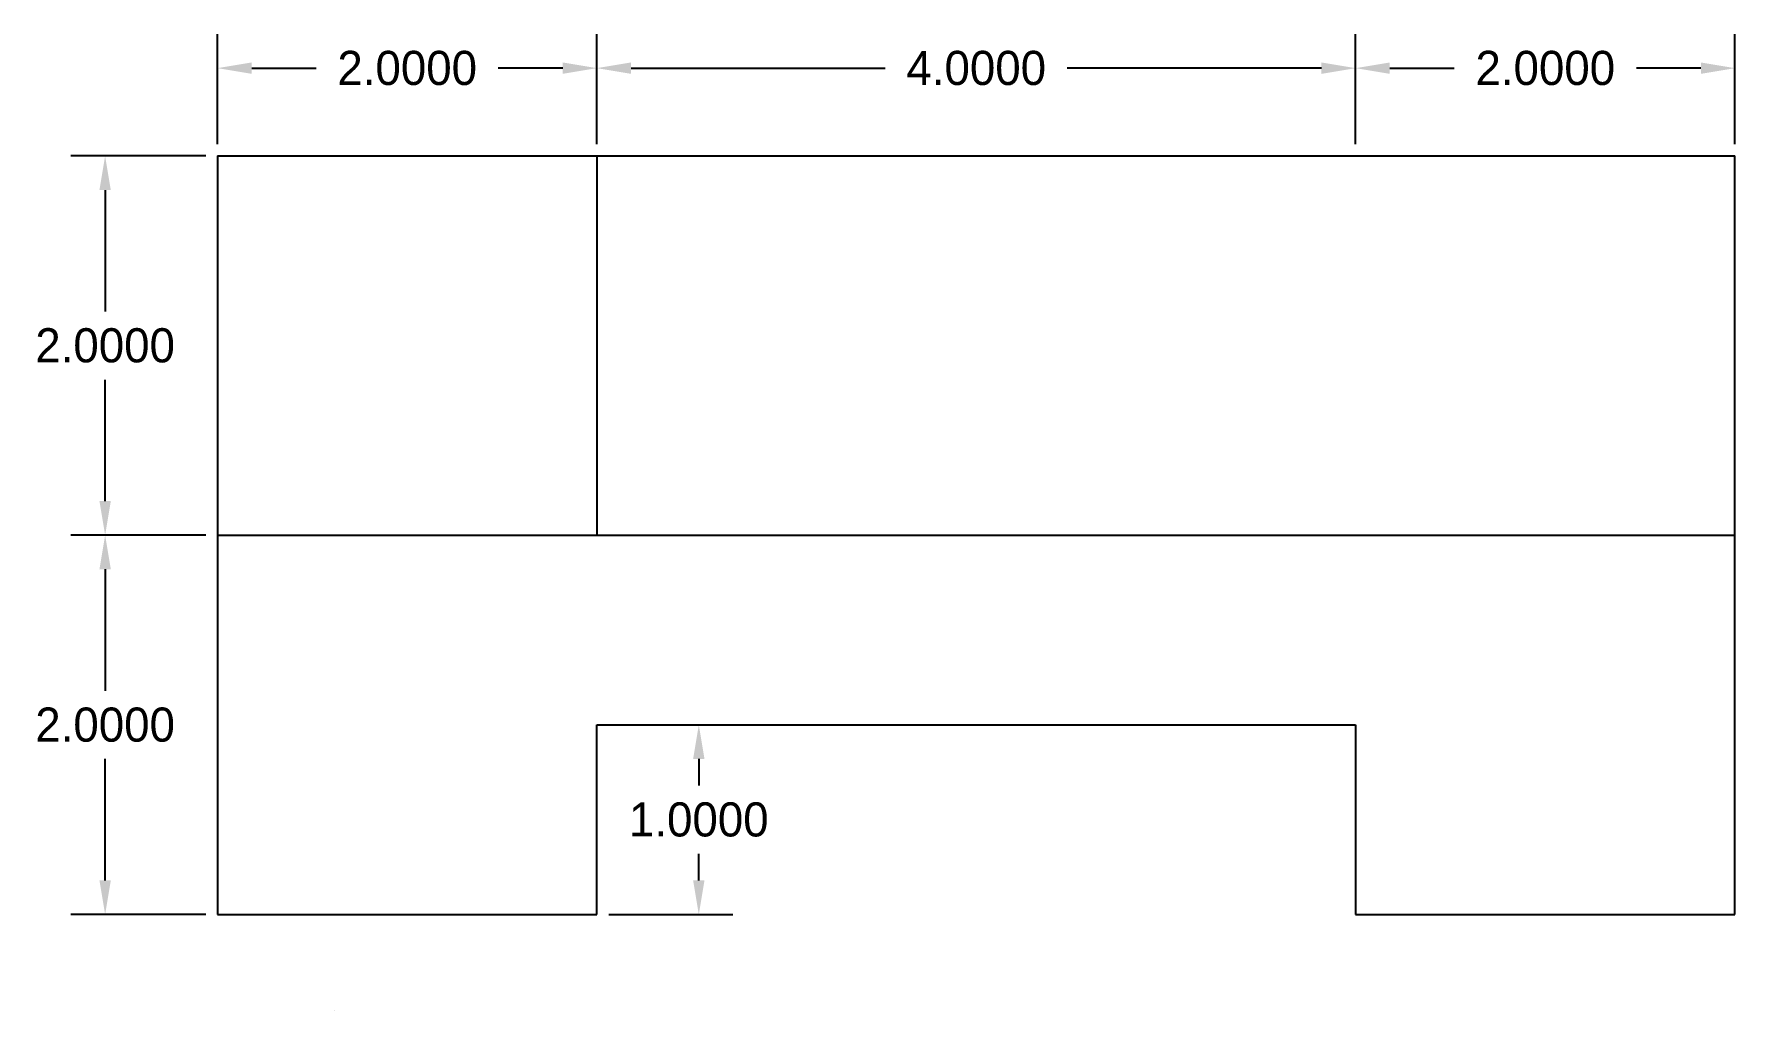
# Model space of a CAD drawing. Header units: inches. Extents: x -135 to 26, y 173 to 400.
# Drawn here: x -117.34 to -108.37, y 196.96 to 202.11 of the extents above.
import ezdxf

# ---------------------------------------------------------------- set-up
doc = ezdxf.new("R2010")
doc.units = ezdxf.units.IN
doc.header["$MEASUREMENT"] = 0
doc.dimstyles.get("Standard").update_dxf_attribs({"dimtxt": 0.18, "dimasz": 0.18, "dimexe": 0.18, "dimexo": 0.0625, "dimgap": 0.09, "dimtad": 0, "dimtih": 1, "dimtoh": 1, "dimdec": 4, "dimzin": 0, "dimdsep": 46, "dimtxsty": 'Standard', "dimcen": 0.09, "dimadec": 0, "dimazin": 0, "dimtfac": 1, "dimtdec": 4, "dimtofl": 0, "dimtmove": 0, "dimatfit": 3, "dimfxl": 1, "dimtolj": 1, "dimtzin": 0, "dimarcsym": 0})

# ---------------------------------------------------------------- blocks, each defined once
blk = doc.blocks.new('*D2')
at = {"color": 0, "lineweight": -2}
for p, q in [((-116.3718, 201.5324), (-116.3718, 202.1125)), ((-114.3718, 201.5324), (-114.3718, 202.1125)), ((-116.1918, 201.9325), (-115.8518, 201.9325)), ((-114.5518, 201.9325), (-114.8918, 201.9325))]:
    blk.add_line(p, q, dxfattribs=at)
at = {"color": 0}
for points in [[(-116.1918, 201.9625), (-116.1918, 201.9025), (-116.3718, 201.9325)], [(-114.5518, 201.9625), (-114.5518, 201.9025), (-114.3718, 201.9325)]]:
    blk.add_solid(points, dxfattribs=at)
at = {"layer": 'Defpoints', "color": 0}
for p in [(-114.3718, 201.9325), (-116.3718, 201.4699), (-114.3718, 201.4699)]:
    blk.add_point(p, dxfattribs=at)
at = {"color": 0, "insert": (-115.3718, 201.9325), "char_height": 0.18, "attachment_point": 5}
blk.add_mtext('\\A1;2.0000', dxfattribs=at)
blk = doc.blocks.new('*D3')
at = {"color": 0, "lineweight": -2}
for p, q in [((-114.3718, 201.5324), (-114.3718, 202.1125)), ((-110.3718, 201.5324), (-110.3718, 202.1125)), ((-114.1918, 201.9325), (-112.8518, 201.9325)), ((-110.5518, 201.9325), (-111.8918, 201.9325))]:
    blk.add_line(p, q, dxfattribs=at)
at = {"color": 0}
for points in [[(-114.1918, 201.9625), (-114.1918, 201.9025), (-114.3718, 201.9325)], [(-110.5518, 201.9625), (-110.5518, 201.9025), (-110.3718, 201.9325)]]:
    blk.add_solid(points, dxfattribs=at)
at = {"layer": 'Defpoints', "color": 0}
for p in [(-110.3718, 201.9325), (-114.3718, 201.4699), (-110.3718, 201.4699)]:
    blk.add_point(p, dxfattribs=at)
at = {"color": 0, "insert": (-112.3718, 201.9325), "char_height": 0.18, "attachment_point": 5}
blk.add_mtext('\\A1;4.0000', dxfattribs=at)
blk = doc.blocks.new('*D4')
at = {"color": 0, "lineweight": -2}
for p, q in [((-110.3718, 201.5324), (-110.3718, 202.1125)), ((-108.3718, 201.5324), (-108.3718, 202.1125)), ((-110.1918, 201.9325), (-109.8518, 201.9325)), ((-108.5518, 201.9325), (-108.8918, 201.9325))]:
    blk.add_line(p, q, dxfattribs=at)
at = {"color": 0}
for points in [[(-110.1918, 201.9625), (-110.1918, 201.9025), (-110.3718, 201.9325)], [(-108.5518, 201.9625), (-108.5518, 201.9025), (-108.3718, 201.9325)]]:
    blk.add_solid(points, dxfattribs=at)
at = {"layer": 'Defpoints', "color": 0}
for p in [(-108.3718, 201.9325), (-110.3718, 201.4699), (-108.3718, 201.4699)]:
    blk.add_point(p, dxfattribs=at)
at = {"color": 0, "insert": (-109.3718, 201.9325), "char_height": 0.18, "attachment_point": 5}
blk.add_mtext('\\A1;2.0000', dxfattribs=at)
blk = doc.blocks.new('*D5')
at = {"color": 0, "lineweight": -2}
for p, q in [((-116.4343, 201.4699), (-117.1445, 201.4699)), ((-116.9645, 201.2899), (-116.9645, 200.6499)), ((-116.9645, 199.6499), (-116.9645, 200.2899)), ((-116.4343, 199.4699), (-117.1445, 199.4699))]:
    blk.add_line(p, q, dxfattribs=at)
at = {"color": 0}
for points in [[(-116.9945, 201.2899), (-116.9345, 201.2899), (-116.9645, 201.4699)], [(-116.9945, 199.6499), (-116.9345, 199.6499), (-116.9645, 199.4699)]]:
    blk.add_solid(points, dxfattribs=at)
at = {"layer": 'Defpoints', "color": 0}
for p in [(-116.9645, 201.4699), (-116.3718, 201.4699), (-116.3718, 199.4699)]:
    blk.add_point(p, dxfattribs=at)
at = {"color": 0, "insert": (-116.9645, 200.4699), "char_height": 0.18, "attachment_point": 5}
blk.add_mtext('\\A1;2.0000', dxfattribs=at)
blk = doc.blocks.new('*D6')
at = {"color": 0, "lineweight": -2}
for p, q in [((-116.4343, 199.4699), (-117.1445, 199.4699)), ((-116.9645, 199.2899), (-116.9645, 198.6499)), ((-116.9645, 197.6499), (-116.9645, 198.2899)), ((-116.4343, 197.4699), (-117.1445, 197.4699))]:
    blk.add_line(p, q, dxfattribs=at)
at = {"color": 0}
for points in [[(-116.9945, 199.2899), (-116.9345, 199.2899), (-116.9645, 199.4699)], [(-116.9945, 197.6499), (-116.9345, 197.6499), (-116.9645, 197.4699)]]:
    blk.add_solid(points, dxfattribs=at)
at = {"layer": 'Defpoints', "color": 0}
for p in [(-116.3718, 199.4699), (-116.9645, 197.4699), (-116.3718, 197.4699)]:
    blk.add_point(p, dxfattribs=at)
at = {"color": 0, "insert": (-116.9645, 198.4699), "char_height": 0.18, "attachment_point": 5}
blk.add_mtext('\\A1;2.0000', dxfattribs=at)
blk = doc.blocks.new('*D7')
at = {"color": 0, "lineweight": -2}
for p, q in [((-114.3093, 198.4699), (-113.6546, 198.4699)), ((-113.8346, 198.2899), (-113.8346, 198.1499)), ((-113.8346, 197.6499), (-113.8346, 197.7899)), ((-114.3093, 197.4699), (-113.6546, 197.4699))]:
    blk.add_line(p, q, dxfattribs=at)
at = {"color": 0}
for points in [[(-113.8646, 198.2899), (-113.8046, 198.2899), (-113.8346, 198.4699)], [(-113.8646, 197.6499), (-113.8046, 197.6499), (-113.8346, 197.4699)]]:
    blk.add_solid(points, dxfattribs=at)
at = {"layer": 'Defpoints', "color": 0}
for p in [(-114.3718, 198.4699), (-114.3718, 197.4699), (-113.8346, 197.4699)]:
    blk.add_point(p, dxfattribs=at)
at = {"color": 0, "insert": (-113.8346, 197.9699), "char_height": 0.18, "attachment_point": 5}
blk.add_mtext('\\A1;1.0000', dxfattribs=at)

msp = doc.modelspace()

# ---------------------------------------------------------------- linework, layer by layer
for p, q in [((-116.37182, 201.46987), (-114.37182, 201.46987)), ((-116.37182, 201.46987), (-116.37182, 199.46987)), ((-114.37182, 201.46987), (-114.37182, 201.46987)), ((-114.37182, 201.46987), (-110.37182, 201.46987)), ((-114.37182, 201.46987), (-114.37182, 199.46987)), ((-110.37182, 201.46987), (-110.37182, 201.46987)), ((-110.37182, 201.46987), (-108.37182, 201.46987)), ((-108.37182, 201.46987), (-108.37182, 201.46987)), ((-108.37182, 199.46987), (-108.37182, 201.46987)), ((-108.37182, 201.46987), (-108.37182, 201.46987)), ((-116.37182, 199.46987), (-116.37182, 199.46987)), ((-116.37182, 199.46987), (-116.37182, 197.46987)), ((-116.37182, 199.46987), (-114.37182, 199.46987)), ((-114.37182, 199.46987), (-114.37182, 199.46987)), ((-114.37182, 199.46987), (-110.37182, 199.46987)), ((-110.37182, 199.46987), (-110.37182, 199.46987)), ((-110.37182, 199.46987), (-108.37182, 199.46987)), ((-108.37182, 197.46987), (-108.37182, 199.46987)), ((-108.37182, 199.46987), (-108.37182, 199.46987)), ((-108.37182, 199.46987), (-108.37182, 199.46987)), ((-114.37182, 197.46987), (-114.37182, 198.46987)), ((-114.37182, 198.46987), (-114.37182, 198.46987)), ((-114.37182, 198.46987), (-110.37182, 198.46987)), ((-110.37182, 198.46987), (-110.37182, 198.46987)), ((-110.37182, 198.46987), (-110.37182, 197.46987)), ((-116.37182, 197.46987), (-116.37182, 197.46987)), ((-116.37182, 197.46987), (-114.37182, 197.46987)), ((-114.37182, 197.46987), (-114.37182, 197.46987)), ((-110.37182, 197.46987), (-110.37182, 197.46987)), ((-110.37182, 197.46987), (-108.37182, 197.46987)), ((-108.37182, 197.46987), (-108.37182, 197.46987)), ((-115.75272, 196.96106), (-115.75272, 196.96106))]:
    msp.add_line(p, q)

# ---------------------------------------------------------------- dimensions: what is measured, and where the dimension line sits
for base, p1, p2, picture, middle in [((-114.37182, 201.93248), (-116.37182, 201.46987), (-114.37182, 201.46987), '*D2', (-115.37182, 201.93248)), ((-110.37182, 201.93248), (-114.37182, 201.46987), (-110.37182, 201.46987), '*D3', (-112.37182, 201.93248)), ((-108.37182, 201.93248), (-110.37182, 201.46987), (-108.37182, 201.46987), '*D4', (-109.37182, 201.93248))]:
    dim = msp.add_linear_dim(base=base, p1=p1, p2=p2, dimstyle='Standard', override={"dimfrac": 2})
    dim.commit()
    dim.dimension.update_dxf_attribs({"geometry": picture, "text_midpoint": middle})
for base, p1, p2, picture, middle in [((-116.96446, 201.46987), (-116.37182, 199.46987), (-116.37182, 201.46987), '*D5', (-116.96446, 200.46987)), ((-116.96446, 197.46987), (-116.37182, 199.46987), (-116.37182, 197.46987), '*D6', (-116.96446, 198.46987)), ((-113.83456, 197.46987), (-114.37182, 198.46987), (-114.37182, 197.46987), '*D7', (-113.83456, 197.96987))]:
    dim = msp.add_linear_dim(base=base, p1=p1, p2=p2, angle=90, dimstyle='Standard', override={"dimfrac": 2})
    dim.commit()
    dim.dimension.update_dxf_attribs({"geometry": picture, "text_midpoint": middle})

doc.saveas('drawing.dxf')
